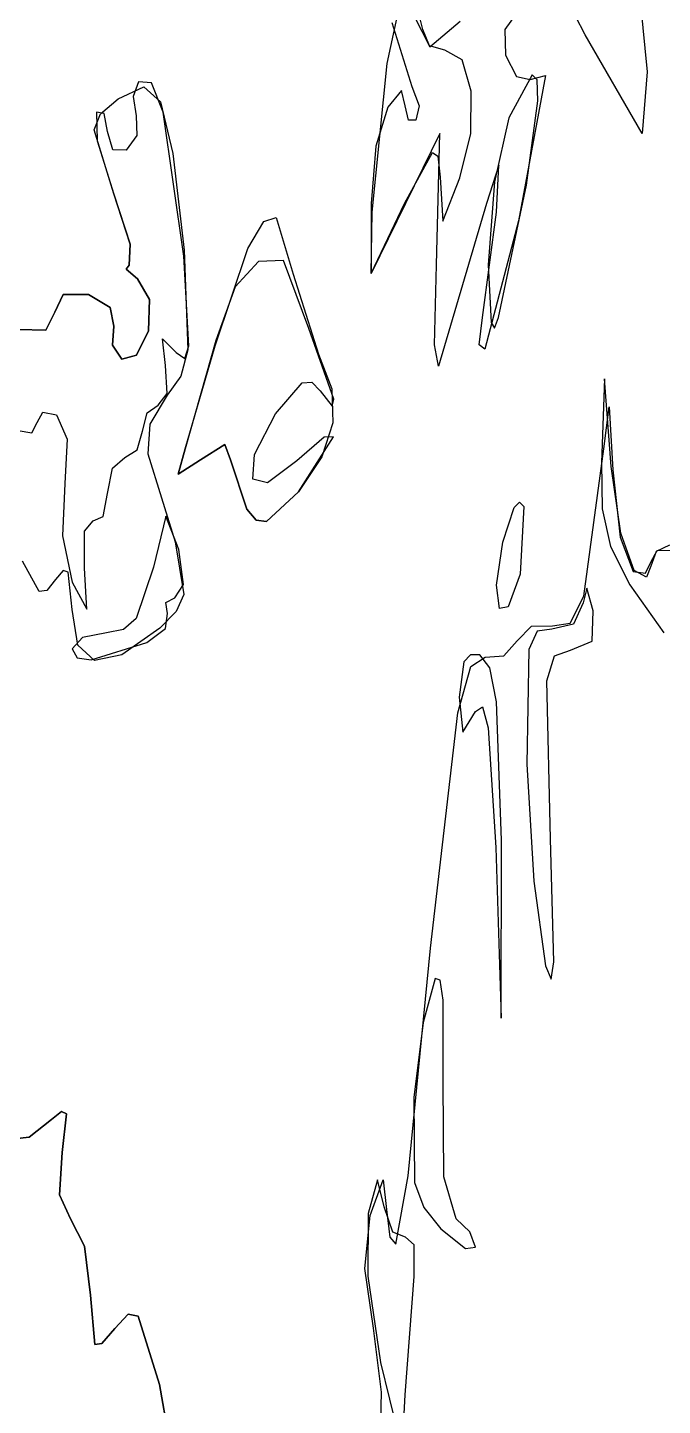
# Model space of a CAD drawing. Extents: x 21 to 195, y 1 to 197.
# Drawn here: x 144.8 to 157.57, y 27.48 to 55.23 of the extents above; entities that cross this region are included whole.
import ezdxf

# ---------------------------------------------------------------- set-up
doc = ezdxf.new("R2010")
doc.units = 0

msp = doc.modelspace()

# ---------------------------------------------------------------- linework, layer by layer
at = {"layer": 'Layer 1'}
for p, q in [((156.01607, 55.076609), (154.933218, 57.193012)), ((152.034265, 54.504403), (152.310094, 55.778946)), ((152.752874, 55.189145), (152.644439, 55.615213)), ((157.13032, 55.697895), (157.267374, 54.334364)), ((152.128104, 55.328845), (152.532388, 54.039794)), ((152.578249, 55.457256), (152.893632, 54.836367)), ((152.893632, 54.836367), (153.504291, 55.354245)), ((154.610603, 55.476306), (154.400656, 55.187778)), ((152.882476, 54.855902), (152.752874, 55.189145)), ((154.400656, 55.187778), (154.417986, 54.667739)), ((157.162599, 53.093291), (156.01607, 55.076609)), ((153.193846, 54.768987), (152.882476, 54.855902)), ((153.543565, 54.573084), (153.193846, 54.768987)), ((154.417986, 54.667739), (154.636223, 54.241054)), ((151.734757, 51.50579), (152.034265, 54.504403)), ((153.726233, 53.947102), (153.543565, 54.573084)), ((147.030815, 54.132928), (146.922512, 53.838049)), ((147.287334, 54.111932), (147.030815, 54.132928)), ((147.525365, 53.519138), (147.287334, 54.111932)), ((154.951453, 54.270291), (154.479722, 53.406911)), ((154.636223, 54.241054), (154.909759, 54.176319)), ((155.221967, 54.260633), (154.676176, 51.331121)), ((154.909759, 54.176319), (155.221967, 54.260633)), ((155.053356, 54.169953), (154.951453, 54.270291)), ((155.067715, 53.749634), (155.053356, 54.169953)), ((157.267374, 54.334364), (157.162599, 53.093291)), ((146.622651, 53.787911), (147.135149, 54.032199)), ((146.922512, 53.838049), (146.980368, 53.447127)), ((147.135149, 54.032199), (147.47408, 53.72688)), ((152.32491, 53.954863), (152.047318, 53.622458)), ((152.394804, 53.651739), (152.32491, 53.954863)), ((152.532388, 54.039794), (152.675792, 53.64971)), ((153.718466, 53.089212), (153.726233, 53.947102)), ((146.267365, 53.485222), (146.622651, 53.787911)), ((147.47408, 53.72688), (147.718026, 52.691047)), ((152.047318, 53.622458), (151.807032, 52.83422)), ((152.460686, 53.361094), (152.394804, 53.651739)), ((152.675792, 53.64971), (152.611763, 53.363872)), ((154.839093, 52.053169), (155.067715, 53.749634)), ((146.138595, 53.16636), (146.267365, 53.485222)), ((146.338135, 53.496472), (146.182384, 53.519447)), ((146.182384, 53.519447), (146.194114, 52.944816)), ((146.40287, 53.131391), (146.338135, 53.496472)), ((146.980368, 53.447127), (146.99417, 53.054662)), ((147.94451, 50.623845), (147.525365, 53.519138)), ((152.611763, 53.363872), (152.460686, 53.361094)), ((154.479722, 53.406911), (154.190268, 52.117154)), ((146.531634, 51.875149), (146.138595, 53.16636)), ((146.511878, 52.765957), (146.40287, 53.131391)), ((146.99417, 53.054662), (146.779637, 52.75533)), ((153.093658, 53.093291), (152.403271, 51.682179)), ((153.02416, 50.447456), (153.093658, 53.093291)), ((153.496883, 52.197588), (153.718466, 53.089212)), ((146.194114, 52.944816), (146.53234, 51.873032)), ((146.779637, 52.75533), (146.511878, 52.765957)), ((151.807032, 52.83422), (151.709357, 51.682179)), ((152.380693, 51.682179), (152.945711, 52.711409)), ((152.945711, 52.711409), (153.051462, 52.635969)), ((147.718026, 52.691047), (147.945568, 50.74379)), ((153.051462, 52.635969), (153.099302, 52.211346)), ((154.277845, 52.452161), (154.033105, 51.682179)), ((154.235247, 51.50579), (154.277845, 52.452161)), ((153.099302, 52.211346), (153.150455, 51.329401)), ((153.150455, 51.329401), (153.496883, 52.197588)), ((154.190268, 52.117154), (154.069089, 50.447456)), ((154.276169, 49.389122), (154.839093, 52.053169)), ((146.858042, 50.865233), (146.531634, 51.875149)), ((146.53234, 51.873032), (146.858262, 50.864704)), ((151.709357, 51.682179), (151.712884, 50.271067)), ((152.403271, 51.682179), (151.712884, 50.271067)), ((151.712884, 50.271067), (152.380693, 51.682179)), ((154.033105, 51.682179), (153.06376, 48.408531)), ((149.55358, 51.319077), (149.798358, 51.402779)), ((149.798358, 51.402779), (150.139495, 50.259778)), ((151.712884, 50.271067), (151.734757, 51.50579)), ((153.949144, 49.389828), (154.235247, 51.50579)), ((154.676176, 51.331121), (153.995711, 48.750594)), ((149.22893, 50.77867), (149.55358, 51.319077)), ((146.84102, 50.442164), (146.858042, 50.865233)), ((146.858262, 50.864704), (146.84102, 50.442164)), ((148.572455, 48.817622), (149.22893, 50.77867)), ((148.040289, 48.816828), (147.94451, 50.623845)), ((147.945568, 50.74379), (148.023003, 48.73904)), ((149.444169, 50.514484), (148.975945, 50.004896)), ((149.945114, 50.533887), (149.444169, 50.514484)), ((150.455936, 49.16793), (149.945114, 50.533887)), ((146.781842, 50.358424), (146.84102, 50.442164)), ((146.84102, 50.442164), (146.781842, 50.358424)), ((147.006826, 50.164881), (146.781842, 50.358424)), ((146.781842, 50.358424), (147.006826, 50.164881)), ((150.139495, 50.259778), (150.653139, 48.652169)), ((152.986148, 48.835442), (153.02416, 50.447456)), ((154.069089, 50.447456), (154.12593, 49.288845)), ((147.251874, 49.746663), (147.006826, 50.164881)), ((147.006826, 50.164881), (147.251874, 49.746663)), ((148.975945, 50.004896), (148.586566, 48.926983)), ((145.344536, 49.491428), (145.515281, 49.849321)), ((145.515281, 49.849321), (145.344536, 49.491428)), ((145.515281, 49.849321), (146.02575, 49.850556)), ((146.02575, 49.850556), (145.515281, 49.849321)), ((146.02575, 49.850556), (146.455743, 49.59025)), ((146.455743, 49.59025), (146.02575, 49.850556)), ((147.231546, 49.115719), (147.251874, 49.746663)), ((147.251874, 49.746663), (147.231546, 49.115719)), ((145.166824, 49.129962), (145.344536, 49.491428)), ((145.344536, 49.491428), (145.166824, 49.129962)), ((146.455743, 49.59025), (146.530928, 49.213791)), ((146.530928, 49.213791), (146.455743, 49.59025)), ((153.882337, 48.838568), (153.949144, 49.389828)), ((154.191475, 49.170907), (154.276169, 49.389122)), ((144.606524, 49.147116), (145.166824, 49.129962)), ((145.166824, 49.129962), (144.606524, 49.147116)), ((146.530928, 49.213791), (146.505352, 48.828514)), ((146.505352, 48.828514), (146.530928, 49.213791)), ((146.989011, 48.628136), (147.231546, 49.115719)), ((147.231546, 49.115719), (146.989011, 48.628136)), ((150.961908, 47.743721), (150.455936, 49.16793)), ((154.12593, 49.288845), (154.191475, 49.170907)), ((146.505352, 48.828514), (146.691442, 48.546688)), ((146.691442, 48.546688), (146.505352, 48.828514)), ((147.574093, 48.418982), (147.509931, 48.9545)), ((147.509931, 48.9545), (147.788935, 48.683566)), ((148.586566, 48.926983), (147.96744, 46.743287)), ((153.06376, 48.408531), (152.986148, 48.835442)), ((153.995711, 48.750594), (153.882337, 48.838568)), ((146.691442, 48.546688), (146.989011, 48.628136)), ((146.989011, 48.628136), (146.691442, 48.546688)), ((147.788935, 48.683566), (147.95969, 48.562177)), ((148.023003, 48.73904), (147.883457, 48.205276)), ((147.95969, 48.562177), (148.040289, 48.816828)), ((147.964971, 46.743287), (148.572455, 48.817622)), ((150.653139, 48.652169), (150.916968, 47.949)), ((147.602933, 47.85833), (147.574093, 48.418982)), ((147.883457, 48.205276), (147.606196, 47.820671)), ((149.786364, 47.44849), (150.323909, 48.070791)), ((150.323909, 48.070791), (150.515821, 48.083094)), ((150.515821, 48.083094), (150.685242, 47.910982)), ((156.407654, 48.154399), (156.344154, 46.469531)), ((156.54171, 46.390509), (156.407654, 48.154399)), ((147.606196, 47.820671), (147.255711, 47.238014)), ((147.428043, 47.625232), (147.602933, 47.85833)), ((150.685242, 47.910982), (150.925738, 47.60449)), ((150.916968, 47.949), (150.938934, 47.263855)), ((150.925738, 47.60449), (150.961908, 47.743721)), ((144.991758, 47.272454), (145.104647, 47.48121)), ((145.104647, 47.48121), (145.376286, 47.429087)), ((147.108426, 47.096065), (147.202353, 47.469789)), ((147.202353, 47.469789), (147.428043, 47.625232)), ((149.366756, 46.628915), (149.786364, 47.44849)), ((156.395307, 46.743287), (156.504315, 47.58797)), ((156.504315, 47.58797), (156.574165, 46.323128)), ((144.879134, 47.063477), (144.991758, 47.272454)), ((145.376286, 47.429087), (145.593685, 46.93877)), ((147.255711, 47.238014), (147.218493, 46.642392)), ((150.938934, 47.263855), (150.716491, 46.579835)), ((144.608288, 47.115115), (144.879134, 47.063477)), ((145.593685, 46.93877), (145.545972, 46.04655)), ((147.004797, 46.722341), (147.108426, 47.096065)), ((150.765957, 46.974869), (150.217459, 46.500576)), ((150.247092, 45.880039), (150.955779, 46.986572)), ((150.955779, 46.986572), (150.765957, 46.974869)), ((146.755648, 46.566898), (147.004797, 46.722341)), ((147.218493, 46.642392), (147.766357, 44.871447)), ((147.827917, 46.235507), (147.964971, 46.743287)), ((147.96744, 46.743287), (147.828358, 46.235507)), ((148.764851, 46.829718), (148.27718, 46.521742)), ((148.27718, 46.521742), (148.764851, 46.829718)), ((148.877608, 46.521742), (148.764851, 46.829718)), ((148.764851, 46.829718), (148.877608, 46.521742)), ((149.326959, 46.135671), (149.366756, 46.628915)), ((155.990009, 43.777747), (156.395307, 46.743287)), ((146.40287, 45.840528), (146.506499, 46.353467)), ((146.506499, 46.353467), (146.755648, 46.566898)), ((148.27718, 46.521742), (147.827917, 46.235507)), ((147.828358, 46.235507), (148.27718, 46.521742)), ((149.206044, 45.527261), (148.877608, 46.521742)), ((148.877608, 46.521742), (149.206044, 45.527261)), ((150.217459, 46.500576), (149.624637, 46.061858)), ((150.716491, 46.579835), (150.247092, 45.880039)), ((156.344154, 46.469531), (156.357582, 45.532481)), ((156.733797, 45.046248), (156.54171, 46.390509)), ((149.624637, 46.061858), (149.326959, 46.135671)), ((156.574165, 46.323128), (156.719598, 44.965771)), ((145.545972, 46.04655), (145.501346, 44.98998)), ((146.317939, 45.380065), (146.40287, 45.840528)), ((150.247092, 45.880039), (149.604198, 45.278729)), ((149.604198, 45.278729), (150.247092, 45.880039)), ((149.397729, 45.304669), (149.206044, 45.527261)), ((149.206044, 45.527261), (149.397729, 45.304669)), ((154.359778, 44.865802), (154.591906, 45.559452)), ((154.591906, 45.559452), (154.69861, 45.666201)), ((154.69861, 45.666201), (154.780642, 45.581589)), ((154.780642, 45.581589), (154.710439, 44.217044)), ((156.357582, 45.532481), (156.525923, 44.773331)), ((145.944391, 45.087612), (146.113945, 45.292664)), ((146.113945, 45.292664), (146.317939, 45.380065)), ((147.581149, 45.388664), (147.328207, 44.362035)), ((147.842557, 44.714813), (147.581149, 45.388664)), ((149.604198, 45.278729), (149.397729, 45.304669)), ((149.397729, 45.304669), (149.604198, 45.278729)), ((145.501346, 44.98998), (145.695903, 44.058294)), ((145.942847, 44.343338), (145.944391, 45.087612)), ((156.719598, 44.965771), (156.98621, 44.273841)), ((157.007377, 44.29148), (156.733797, 45.046248)), ((147.766357, 44.871447), (147.940232, 43.813113)), ((147.937057, 44.014637), (147.842557, 44.714813)), ((154.237017, 43.995637), (154.359778, 44.865802)), ((156.525923, 44.773331), (156.918234, 44.003795)), ((157.338988, 44.458697), (157.46859, 44.695896)), ((157.449099, 44.678654), (157.338988, 44.379674)), ((157.713991, 44.803008), (157.449099, 44.678654)), ((157.46859, 44.695896), (157.77996, 44.699997)), ((145.030211, 43.868146), (144.694719, 44.479863)), ((157.235359, 44.23821), (157.338988, 44.458697)), ((145.512535, 44.292781), (145.359353, 44.109446)), ((145.614588, 44.262199), (145.512535, 44.292781)), ((145.692022, 43.511135), (145.614588, 44.262199)), ((145.988047, 43.511708), (145.942847, 44.343338)), ((147.328207, 44.362035), (146.980632, 43.328705)), ((154.710439, 44.217044), (154.471052, 43.562613)), ((156.98621, 44.273841), (157.235359, 44.23821)), ((157.251499, 44.156322), (157.007377, 44.29148)), ((157.338988, 44.379674), (157.251499, 44.156322)), ((145.182181, 43.889611), (145.030211, 43.868146)), ((145.359353, 44.109446), (145.182181, 43.889611)), ((145.695903, 44.058294), (145.988047, 43.511708)), ((147.762476, 43.744674), (147.937057, 44.014637)), ((154.293676, 43.525026), (154.237017, 43.995637)), ((156.048747, 43.936232), (155.975854, 43.640957)), ((156.176937, 43.48009), (156.048747, 43.936232)), ((156.918234, 44.003795), (157.603571, 43.03559)), ((147.577709, 43.651893), (147.762476, 43.744674)), ((147.614662, 43.428938), (147.577709, 43.651893)), ((147.940232, 43.813113), (147.78883, 43.468989)), ((154.471052, 43.562613), (154.293676, 43.525026)), ((155.719379, 43.234215), (155.990009, 43.777747)), ((155.975854, 43.640957), (155.782311, 43.210744)), ((145.807519, 42.788034), (145.692022, 43.511135)), ((146.980632, 43.328705), (146.725552, 43.106372)), ((147.78883, 43.468989), (147.457676, 43.130488)), ((147.571932, 43.127401), (147.614662, 43.428938)), ((156.156167, 42.867844), (156.176937, 43.48009)), ((146.386995, 43.039118), (145.899941, 42.944662)), ((146.725552, 43.106372), (146.386995, 43.039118)), ((147.457676, 43.130488), (146.693884, 42.596883)), ((147.194504, 42.846501), (147.571932, 43.127401)), ((154.650467, 42.878957), (154.939392, 43.174056)), ((155.051763, 43.068569), (154.886828, 42.702524)), ((154.939392, 43.174056), (155.363784, 43.180229)), ((155.350378, 43.11179), (155.051763, 43.068569)), ((155.782311, 43.210744), (155.350378, 43.11179)), ((155.363784, 43.180229), (155.719379, 43.234215)), ((145.899941, 42.944662), (145.697314, 42.717384)), ((146.142652, 42.483008), (145.807519, 42.788034)), ((146.074169, 42.491827), (147.194504, 42.846501)), ((154.381915, 42.576229), (154.650467, 42.878957)), ((155.72397, 42.68634), (156.156167, 42.867844)), ((145.697314, 42.717384), (145.791847, 42.532027)), ((145.791847, 42.532027), (146.074169, 42.491827)), ((146.693884, 42.596883), (146.142652, 42.483008)), ((153.577757, 42.45161), (153.483124, 41.745481)), ((153.711129, 42.596729), (153.577757, 42.45161)), ((153.899402, 42.598145), (153.711129, 42.596729)), ((153.716173, 42.358527), (154.005941, 42.551579)), ((154.100789, 42.330607), (153.899402, 42.598145)), ((154.005941, 42.551579), (154.381915, 42.576229)), ((154.886828, 42.702524), (154.844495, 40.393283)), ((155.248293, 42.075108), (155.404359, 42.575639)), ((155.404359, 42.575639), (155.72397, 42.68634)), ((153.457063, 41.427055), (153.716173, 42.358527)), ((154.236261, 41.652436), (154.100789, 42.330607)), ((155.318981, 38.893977), (155.248293, 42.075108)), ((153.483124, 41.745481), (153.55562, 41.037897)), ((154.332614, 38.864696), (154.236261, 41.652436)), ((152.907391, 36.689114), (153.457063, 41.427055)), ((153.55562, 41.037897), (153.811208, 41.451617)), ((153.811208, 41.451617), (153.950941, 41.549392)), ((153.950941, 41.549392), (154.065208, 41.128913)), ((154.065208, 41.128913), (154.219725, 38.717588)), ((154.844495, 40.393283), (154.983798, 38.037387)), ((154.325206, 35.278002), (154.332614, 38.864696)), ((155.388523, 36.415535), (155.318981, 38.893977)), ((154.219725, 38.717588), (154.325206, 35.278002)), ((154.983798, 38.037387), (155.218087, 36.336336)), ((152.457378, 32.103617), (152.907391, 36.689114)), ((155.332822, 36.065149), (155.388523, 36.415535)), ((152.999466, 36.076339), (152.756225, 35.194085)), ((153.099545, 36.047229), (152.999466, 36.076339)), ((155.218087, 36.336336), (155.332822, 36.065149)), ((153.162978, 35.645553), (153.099545, 36.047229)), ((153.159274, 33.997418), (153.162978, 35.645553)), ((152.756225, 35.194085), (152.568018, 33.685562)), ((153.171577, 32.085537), (153.159274, 33.997418)), ((152.568018, 33.685562), (152.581909, 31.97353)), ((145.280683, 33.238592), (145.480438, 33.398445)), ((145.480438, 33.398445), (145.280683, 33.238592)), ((145.480438, 33.398445), (145.577502, 33.356156)), ((145.577502, 33.356156), (145.480438, 33.398445)), ((145.577502, 33.356156), (145.491997, 32.575723)), ((145.491997, 32.575723), (145.577502, 33.356156)), ((144.828317, 32.880853), (145.280683, 33.238592)), ((145.280683, 33.238592), (144.828317, 32.880853)), ((144.536718, 32.853447), (144.828317, 32.880853)), ((144.828317, 32.880853), (144.536718, 32.853447)), ((145.491997, 32.575723), (145.442035, 31.720015)), ((145.442035, 31.720015), (145.491997, 32.575723)), ((151.838958, 32.025565), (151.651854, 31.34735)), ((151.693834, 31.305369), (151.949863, 32.022875)), ((151.97394, 31.480347), (151.838958, 32.025565)), ((151.949863, 32.022875), (152.016979, 31.426725)), ((152.206068, 30.73281), (152.457378, 32.103617)), ((152.581909, 31.97353), (152.771863, 31.464648)), ((153.423858, 31.242574), (153.171577, 32.085537)), ((145.442035, 31.720015), (145.661683, 31.242927)), ((145.661683, 31.242927), (145.442035, 31.720015)), ((152.150726, 30.971376), (151.97394, 31.480347)), ((152.016979, 31.426725), (152.084933, 30.871276)), ((152.771863, 31.464648), (153.115177, 31.035141)), ((145.661683, 31.242927), (145.93932, 30.691006)), ((145.93932, 30.691006), (145.661683, 31.242927)), ((151.584561, 30.241743), (151.693834, 31.305369)), ((151.651854, 31.34735), (151.642505, 30.082067)), ((153.697437, 30.975874), (153.423858, 31.242574)), ((152.084933, 30.871276), (152.206068, 30.73281)), ((152.40186, 30.869335), (152.150726, 30.971376)), ((152.578866, 30.715215), (152.40186, 30.869335)), ((153.115177, 31.035141), (153.606729, 30.641044)), ((153.811208, 30.671074), (153.697437, 30.975874)), ((145.93932, 30.691006), (146.061381, 29.700935)), ((146.061381, 29.700935), (145.93932, 30.691006)), ((152.577543, 30.080877), (152.578866, 30.715215)), ((153.606729, 30.641044), (153.811208, 30.671074)), ((151.757334, 29.040534), (151.584561, 30.241743)), ((151.642505, 30.082067), (151.89774, 28.348737)), ((152.394804, 27.693275), (152.577543, 30.080877)), ((146.061381, 29.700935), (146.148341, 28.712539)), ((146.148341, 28.712539), (146.061381, 29.700935)), ((146.551742, 29.030656), (146.821722, 29.318749)), ((146.821722, 29.318749), (146.551742, 29.030656)), ((146.821722, 29.318749), (147.021951, 29.276675)), ((147.021951, 29.276675), (146.821722, 29.318749)), ((147.021951, 29.276675), (147.453796, 27.901061)), ((147.453796, 27.901061), (147.021951, 29.276675)), ((146.294347, 28.730376), (146.551742, 29.030656)), ((146.551742, 29.030656), (146.294347, 28.730376)), ((151.922435, 27.750949), (151.757334, 29.040534)), ((146.148341, 28.712539), (146.294347, 28.730376)), ((146.294347, 28.730376), (146.148341, 28.712539)), ((151.89774, 28.348737), (152.287295, 26.761853)), ((147.453796, 27.901061), (147.690598, 26.557065)), ((147.690598, 26.557065), (147.453796, 27.901061)), ((151.88407, 26.093824), (151.922435, 27.750949)), ((152.355437, 26.940325), (152.394804, 27.693275))]:
    msp.add_line(p, q, dxfattribs=at)

doc.saveas('drawing.dxf')
